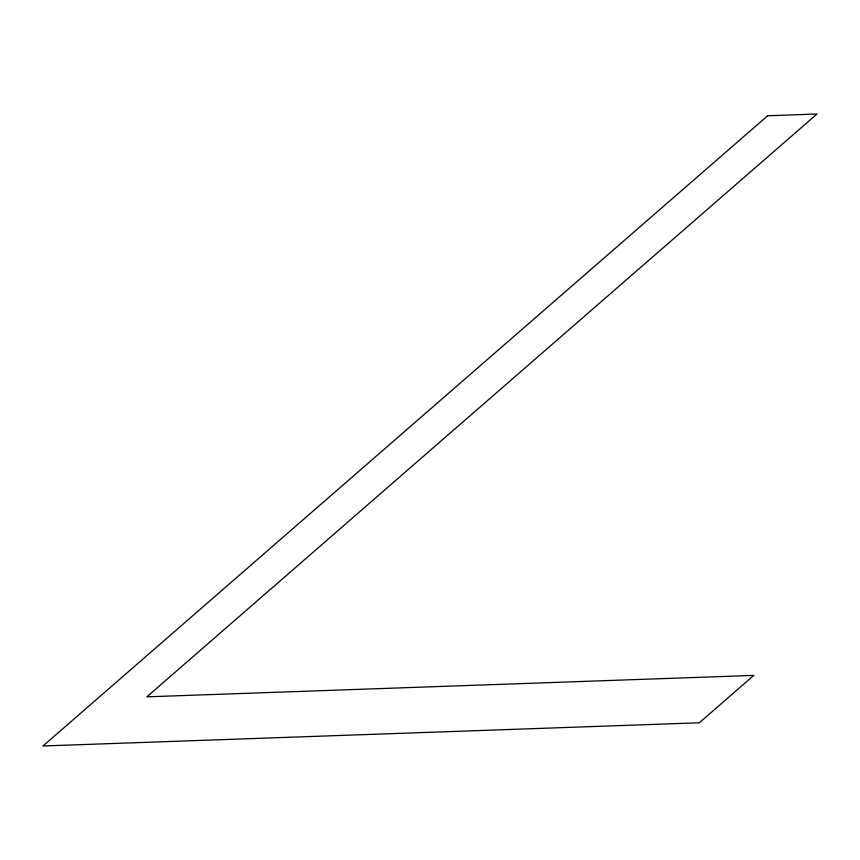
<?xml version="1.0" encoding="UTF-8"?>
<svg xmlns="http://www.w3.org/2000/svg" width="860" height="860" viewBox="0 0 860 860"><rect width="100%" height="100%" fill="white"/><g stroke="black" fill="none" stroke-linecap="round" stroke-linejoin="round"><path stroke-width="1.29" d="M767.647 115.767L43 745.975L699.33 722.776L753.822 675.39L146.845 696.837L817 114.025L767.647 115.767"/></g></svg>
